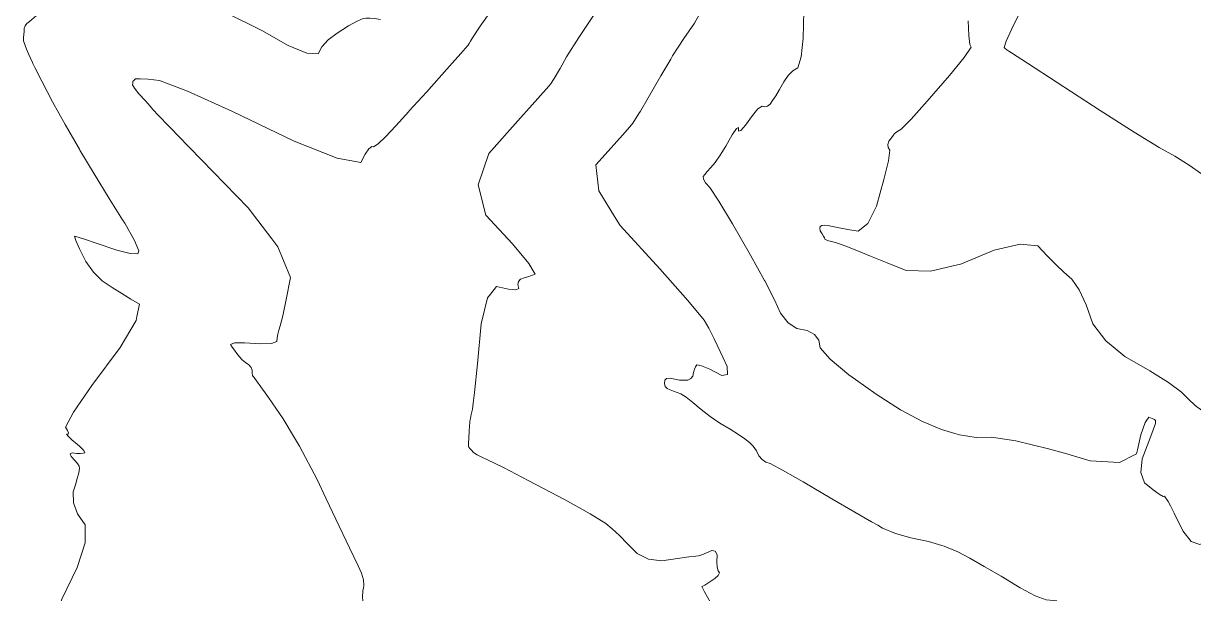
# Model space of a CAD drawing. Header units: inches. Extents: x 1337389 to 1347141, y 407035 to 414577.
# Drawn here: x 1341957 to 1343262, y 410020 to 410656 of the extents above; entities that cross this region are included whole.
import ezdxf

# ---------------------------------------------------------------- set-up
doc = ezdxf.new("R2010")
doc.units = ezdxf.units.IN
doc.header["$MEASUREMENT"] = 0
doc.layers.add('Topo', color=7, linetype='Continuous', lineweight=15, true_color=0x459900)

msp = doc.modelspace()

# ---------------------------------------------------------------- linework, layer by layer
at = {"layer": 'Topo'}
for p, q in [((1341970.1729, 410606.8619, 745), (1341967.9419, 410611.3461, 745)), ((1342159.17, 410571.7679, 750), (1342182.195, 410561.382, 750)), ((1342142.232, 410517.9292, 750), (1342141.57, 410518.6121, 750))]:
    msp.add_line(p, q, dxfattribs=at)
for points, elevation in [([(1342466.627, 410652.6609), (1342472.083, 410660.7459), (1342498.3061, 410699.013), (1342536.588, 410754.5622), (1342563.02, 410793.964), (1342577.601, 410817.219), (1342580.332, 410824.3271), (1342583.6249, 410831.5218), (1342585.0581, 410834.2272)], 750), ([(1342665.996, 410791.384), (1342662.6979, 410784.3381), (1342657.7861, 410772.4688), (1342651.8878, 410757.114), (1342639.6091, 410734.7662), (1342620.95, 410705.4251), (1342595.91, 410669.0921), (1342576.545, 410640.1651), (1342562.8538, 410618.6442), (1342555.466, 410605.636)], 755), ([(1342738.2201, 410728.1581), (1342735.2409, 410720.6099), (1342726.175, 410697.0081), (1342716.1978, 410675.5671), (1342705.3109, 410656.2878), (1342693.514, 410639.171), (1342681.006, 410619.5839), (1342678.823, 410615.9421)], 760), ([(1341963.114, 410621.9209), (1341960.6698, 410627.324), (1341957.401, 410636.6131), (1341957.654, 410640.1801), (1341957.9038, 410643.659), (1341958.1491, 410647.052), (1341958.39, 410650.3569), (1341959.468, 410653.3169), (1341961.3829, 410655.933), (1341964.136, 410658.203), (1341966.828, 410660.4209), (1341969.459, 410662.585), (1341972.0311, 410664.698), (1341974.3491, 410668.6178)], 745), ([(1342174.527, 410671.8471), (1342183.5231, 410667.7512), (1342223.2709, 410647.9341), (1342252.4611, 410631.204), (1342273.2979, 410622.5902), (1342285.783, 410622.093), (1342289.9141, 410629.714), (1342296.9659, 410637.4179), (1342306.9389, 410645.2049), (1342319.833, 410653.0762), (1342329.5009, 410658.4691), (1342335.9429, 410661.3851), (1342339.1598, 410661.8221), (1342343.4419, 410661.7759), (1342348.792, 410661.2451), (1342355.2079, 410660.23), (1342355.274, 410660.219)], 745), ([(1342827.371, 410669.2671), (1342826.568, 410639.5019), (1342824.227, 410618.521), (1342820.3499, 410606.3259), (1342814.936, 410602.9149), (1342809.7332, 410597.7689), (1342804.7412, 410590.886), (1342799.9611, 410582.267), (1342795.8579, 410575.2491), (1342792.4319, 410569.8301), (1342789.6819, 410566.012), (1342786.8212, 410563.7129), (1342783.8479, 410562.934), (1342780.7629, 410563.6751), (1342776.1039, 410560.4761), (1342769.8719, 410553.3379), (1342762.0659, 410542.2602), (1342756.8862, 410536.3319), (1342754.3339, 410535.5539), (1342754.4089, 410539.9258), (1342752.0761, 410538.6449), (1342747.3349, 410531.7108), (1342742.014, 410522.342)], 765), ([(1343270.3099, 410488.0522), (1343256.5409, 410497.9671), (1343240.8209, 410507.843), (1343223.1481, 410517.6821), (1343195.3591, 410534.67), (1343157.452, 410558.8068), (1343109.4279, 410590.095), (1343076.4481, 410611.556), (1343058.5119, 410623.1919), (1343055.62, 410625.0011), (1343053.3209, 410626.6011), (1343051.6149, 410627.9898), (1343050.5019, 410629.1681), (1343052.8471, 410636.2559), (1343058.6491, 410649.252), (1343067.9081, 410668.1581)], 775), ([(1342435.1091, 410611.4369), (1342444.738, 410622.2219), (1342452.6929, 410631.149), (1342453.2038, 410631.7531), (1342454.2458, 410633.39), (1342455.8181, 410636.0591), (1342457.92, 410639.761), (1342466.627, 410652.6609)], 750), ([(1342998.461, 410386.5152), (1342968.4469, 410379.566), (1342941.3751, 410380.1481), (1342919.937, 410388.886), (1342901.589, 410396.323), (1342886.333, 410402.4591), (1342874.166, 410407.2948), (1342864.8542, 410410.754), (1342858.3948, 410412.837), (1342854.791, 410413.5441), (1342852.2088, 410414.4119), (1342850.6491, 410415.4421), (1342850.1109, 410416.6329), (1342849.0878, 410418.5792), (1342847.58, 410421.2799), (1342845.5871, 410424.737), (1342844.85, 410427.4311), (1342845.3701, 410429.3632), (1342847.146, 410430.531), (1342850.047, 410430.9179), (1342854.0731, 410430.5221), (1342859.2253, 410429.3438), (1342866.5768, 410427.9111), (1342876.1301, 410426.2222), (1342887.8829, 410424.2789), (1342898.5338, 410432.877), (1342908.083, 410452.0161), (1342916.531, 410481.6969), (1342921.5459, 410502.5233), (1342923.129, 410514.4941), (1342921.2791, 410517.61), (1342920.9381, 410520.925), (1342922.1051, 410524.441), (1342924.78, 410528.1573), (1342926.648, 410530.7849), (1342927.707, 410532.3261), (1342927.958, 410532.7779), (1342929.3871, 410533.8749), (1342931.9949, 410535.6149), (1342935.7812, 410538.0001), (1342946.6542, 410549.1439), (1342964.616, 410569.048), (1342989.665, 410597.7099), (1343005.9709, 410617.8459), (1343013.535, 410629.4529), (1343012.3571, 410632.534), (1343011.2581, 410642.3249), (1343010.2389, 410658.8269)], 770), ([(1341967.9419, 410611.3461), (1341967.4611, 410612.313), (1341963.114, 410621.9209)], 745), ([(1342678.823, 410615.9421), (1342667.788, 410597.527), (1342653.859, 410573.0011), (1342645.128, 410558.1758)], 760), ([(1342018.6939, 410517.4949), (1342003.9371, 410543.2191), (1341989.932, 410568.55), (1341977.7741, 410591.581), (1341970.1729, 410606.8619)], 745), ([(1342386.9078, 410557.6659), (1342387.496, 410558.3111), (1342406.4919, 410579.4013), (1342429.337, 410604.973), (1342435.1091, 410611.4369)], 750), ([(1342555.466, 410605.636), (1342554.838, 410604.5301), (1342548.8451, 410594.3531), (1342544.875, 410588.1141), (1342542.9271, 410585.8111), (1342530.7892, 410572.1429), (1342524.44, 410565.0239)], 755), ([(1342106.653, 410554.637), (1342102.9593, 410558.4561), (1342101.7311, 410559.848), (1342098.5191, 410563.4878), (1342093.323, 410569.376), (1342086.142, 410577.5111), (1342081.4011, 410583.5759), (1342079.1009, 410587.5701), (1342079.241, 410589.4929), (1342079.3499, 410590.7881), (1342079.4271, 410591.454), (1342079.4718, 410591.492), (1342079.9849, 410591.9131), (1342080.9651, 410592.718), (1342082.412, 410593.9071), (1342087.5788, 410594.223), (1342096.466, 410593.666), (1342109.0737, 410592.2369), (1342140.423, 410580.2249), (1342159.17, 410571.7679)], 750), ([(1342182.195, 410561.382), (1342190.5129, 410557.6301), (1342259.3459, 410524.4541), (1342306.9361, 410505.4671), (1342333.2851, 410500.672), (1342338.3931, 410510.067), (1342342.4929, 410516.1061), (1342345.586, 410518.791), (1342347.6721, 410518.1191), (1342352.8279, 410521.714), (1342361.054, 410529.575), (1342372.35, 410541.702), (1342386.9078, 410557.6659)], 750), ([(1342524.44, 410565.0239), (1342508.4621, 410547.1101), (1342475.944, 410510.7109), (1342464.0881, 410475.711), (1342472.893, 410442.1091), (1342502.3611, 410409.9051), (1342520.673, 410387.963), (1342526.6462, 410378.2171)], 755), ([(1342141.57, 410518.6121), (1342121.057, 410539.746), (1342106.653, 410554.637)], 750), ([(1342645.128, 410558.1758), (1342643.4439, 410555.3169), (1342636.545, 410544.4738), (1342633.161, 410540.4728), (1342625.1761, 410531.3929), (1342612.5912, 410517.2359), (1342595.4061, 410498.0001), (1342598.6969, 410469.0599), (1342616.2109, 410440.581)], 760), ([(1342742.014, 410522.342), (1342740.1862, 410519.1231), (1342735.666, 410511.824)], 765), ([(1342020.3678, 410514.6102), (1342019.787, 410515.5901), (1342018.6939, 410517.4949)], 745), ([(1342067.968, 410436.8209), (1342052.9512, 410460.5741), (1342036.1249, 410488.0419), (1342020.3678, 410514.6102)], 745), ([(1342234.1641, 410415.4659), (1342207.8609, 410450.3751), (1342156.0241, 410503.7201), (1342142.232, 410517.9292)], 750), ([(1342735.666, 410511.824), (1342733.813, 410508.8308), (1342728.216, 410500.8349), (1342723.394, 410495.1349), (1342719.5631, 410490.6441), (1342716.721, 410487.3619), (1342714.869, 410485.2892), (1342715.224, 410482.169), (1342717.7851, 410478.0042), (1342722.5531, 410472.7929), (1342732.3719, 410457.7818)], 765), ([(1342732.3719, 410457.7818), (1342732.4731, 410457.6281), (1342747.544, 410432.5091), (1342767.767, 410397.436), (1342783.478, 410369.114), (1342783.6108, 410368.858)], 765), ([(1342083.918, 410329.021), (1342086.9708, 410342.6889), (1342077.2211, 410348.336), (1342067.0211, 410354.5719), (1342056.3709, 410361.397), (1342045.27, 410368.8109), (1342035.4923, 410378.47), (1342027.0359, 410390.373), (1342019.901, 410404.5211), (1342015.6832, 410413.8798), (1342014.3811, 410418.4512), (1342015.9949, 410418.2319), (1342024.3809, 410415.5822), (1342039.541, 410410.499), (1342061.473, 410402.983), (1342076.558, 410399.1211), (1342084.796, 410398.913), (1342086.1879, 410402.3568), (1342081.3439, 410413.7829), (1342070.2652, 410433.188), (1342067.968, 410436.8209)], 745), ([(1342616.2109, 410440.581), (1342622.462, 410430.415), (1342666.7031, 410382.065), (1342697.9148, 410346.8531), (1342716.0981, 410324.7779), (1342721.251, 410315.84), (1342727.2241, 410304.262), (1342734.015, 410290.0451), (1342736.925, 410283.5979)], 760), ([(1342220.0059, 410253.3539), (1342219.177, 410254.521), (1342213.337, 410262.4091), (1342212.908, 410262.3421), (1342212.6248, 410263.429), (1342212.4879, 410265.669), (1342212.4959, 410269.062), (1342211.2268, 410272.184), (1342208.6788, 410275.0371), (1342204.852, 410277.6201), (1342201.3388, 410280.599), (1342198.1409, 410283.973), (1342195.2573, 410287.7421), (1342192.6259, 410291.3141), (1342190.249, 410294.6881), (1342188.1249, 410297.8651), (1342192.673, 410299.5381), (1342203.8919, 410299.7081), (1342221.7831, 410298.3739), (1342233.7841, 410298.844), (1342239.896, 410301.1152), (1342240.118, 410305.1901), (1342240.832, 410309.4601), (1342242.038, 410313.9271), (1342243.7382, 410318.5891), (1342246.4551, 410329.8951), (1342250.1901, 410347.844), (1342254.9441, 410372.4369), (1342240.8338, 410406.614), (1342234.1641, 410415.4659)], 750), ([(1343171.805, 410295.057), (1343163.7492, 410301.7419), (1343149.4662, 410320.9961), (1343141.963, 410342.0251), (1343134.077, 410358.59), (1343125.8079, 410370.689), (1343117.1561, 410378.3231), (1343107.98, 410387.0381), (1343098.2801, 410396.835), (1343088.0563, 410407.7139), (1343068.4611, 410409.7241), (1343039.4932, 410402.865), (1343001.153, 410387.1379), (1342998.461, 410386.5152)], 770), ([(1342526.6462, 410378.2171), (1342527.83, 410376.285), (1342523.831, 410374.8688), (1342519.7681, 410373.4318), (1342515.642, 410371.9741), (1342511.4508, 410370.4941), (1342509.06, 410368.0721), (1342508.471, 410364.708), (1342509.6819, 410360.4022), (1342506.1499, 410358.608), (1342497.8749, 410359.326), (1342484.8582, 410362.556), (1342478.1351, 410354.032)], 755), ([(1342783.6108, 410368.858), (1342794.679, 410347.544), (1342801.369, 410332.7259), (1342809.6541, 410322.097), (1342819.5331, 410315.6578), (1342831.0059, 410313.4079), (1342839.16, 410309.0831), (1342843.9931, 410302.682), (1342845.507, 410294.2069), (1342856.6239, 410281.354), (1342877.345, 410264.124), (1342884.935, 410258.7161)], 765), ([(1342478.1351, 410354.032), (1342474.787, 410349.787), (1342467.6619, 410321.018), (1342463.4829, 410276.25), (1342460.2309, 410244.419), (1342458.7478, 410232.3822)], 755), ([(1342013.419, 410189.8228), (1342011.896, 410191.095), (1342007.1109, 410195.565), (1342005.5549, 410197.8139), (1342007.2288, 410197.841), (1342007.593, 410199.1399), (1342006.6491, 410201.7121), (1342004.395, 410205.555), (1342013.4022, 410222.3), (1342033.6681, 410251.946), (1342065.1951, 410294.4949), (1342082.9619, 410324.7421), (1342083.918, 410329.021)], 745), ([(1343305.2549, 410232.3691), (1343291.2279, 410224.72), (1343277.0881, 410220.7981), (1343270.2788, 410224.6629), (1343263.187, 410229.944), (1343255.811, 410236.64), (1343248.152, 410244.7509), (1343233.7658, 410255.3929), (1343212.6521, 410268.5641), (1343184.811, 410284.2651), (1343171.805, 410295.057)], 770), ([(1342736.925, 410283.5979), (1342741.6251, 410273.188), (1342742.2559, 410264.2692), (1342735.9061, 410263.2881), (1342722.5769, 410270.244), (1342713.2481, 410274.177), (1342707.9209, 410275.088), (1342706.595, 410272.9759), (1342705.4049, 410270.1869), (1342704.351, 410266.7209), (1342703.434, 410262.577), (1342701.3271, 410259.725), (1342698.0301, 410258.1642), (1342693.5419, 410257.896), (1342688.7161, 410258.1731), (1342683.5499, 410258.9941), (1342678.0439, 410260.3601), (1342674.2559, 410260.002), (1342672.1841, 410257.92), (1342671.8289, 410254.114), (1342672.737, 410251.0608), (1342674.909, 410248.7589), (1342678.3439, 410247.2099), (1342682.0201, 410245.7051), (1342685.9351, 410244.2442), (1342690.091, 410242.827), (1342695.972, 410239.168), (1342703.5789, 410233.2671), (1342712.9112, 410225.1239), (1342722.9262, 410217.4012), (1342733.6251, 410210.0992), (1342745.0061, 410203.2161), (1342754.2751, 410197.3511), (1342761.4331, 410192.5029), (1342766.4781, 410188.6728), (1342770.783, 410184.2479), (1342774.348, 410179.2281), (1342777.172, 410173.615), (1342780.6421, 410169.363), (1342784.758, 410166.4711), (1342789.5209, 410164.94), (1342803.4079, 410157.6261), (1342818.0659, 410149.2819)], 760), ([(1342259.639, 410193.714), (1342247.0851, 410214.883), (1342230.4261, 410238.679), (1342220.0059, 410253.3539)], 750), ([(1342884.935, 410258.7161), (1342907.669, 410242.5169), (1342935.0059, 410225.1089), (1342959.3559, 410211.9001), (1342980.7191, 410202.8909), (1342995.5101, 410198.522)], 765), ([(1342458.7478, 410232.3822), (1342457.903, 410225.5249), (1342456.5011, 410219.569), (1342455.5479, 410215.126), (1342455.0421, 410212.194), (1342454.984, 410210.7749), (1342454.744, 410207.1489), (1342454.3221, 410201.3149), (1342453.7169, 410193.2751), (1342453.46, 410187.6079), (1342453.5511, 410184.315), (1342453.9891, 410183.396), (1342455.0799, 410181.9329), (1342456.8252, 410179.9259), (1342459.2219, 410177.3749), (1342463.0101, 410174.752), (1342468.1863, 410172.056), (1342474.752, 410169.2881), (1342492.2911, 410160.5009), (1342520.8031, 410145.6959), (1342560.288, 410124.8739), (1342588.906, 410109.0111), (1342606.657, 410098.1082), (1342613.5414, 410092.1639), (1342621.6041, 410084.624), (1342630.845, 410075.489), (1342641.2648, 410064.7562), (1342654.0129, 410058.4371), (1342669.0868, 410056.5301), (1342686.4891, 410059.036), (1342699.0679, 410060.808), (1342706.8229, 410061.8459), (1342709.7548, 410062.1491), (1342713.6949, 410063.303), (1342718.6439, 410065.3071), (1342724.6001, 410068.1619), (1342728.5389, 410067.4789), (1342730.4608, 410063.256), (1342730.3649, 410055.495), (1342730.771, 410049.5699), (1342731.6802, 410045.4801), (1342733.0901, 410043.227), (1342731.829, 410040.302), (1342727.8971, 410036.7059), (1342721.295, 410032.4389), (1342716.683, 410029.5358), (1342714.0622, 410027.996), (1342713.432, 410027.8199), (1342716.483, 410021.893), (1342723.2151, 410010.214)], 755), ([(1343198.949, 410180.281), (1343202.9639, 410197.0011), (1343207.5761, 410210.62), (1343208.4019, 410211.8382)], 765), ([(1343208.4019, 410211.8382), (1343211.7288, 410216.7421), (1343215.422, 410215.3661), (1343217.9141, 410214.1831), (1343219.2051, 410213.1931), (1343219.296, 410212.3938), (1343219.297, 410211.547), (1343219.21, 410210.65), (1343219.0332, 410209.703), (1343216.5061, 410202.6751), (1343211.6289, 410189.566), (1343204.4029, 410170.3751), (1343202.7871, 410155.0052), (1343206.782, 410143.457), (1343216.3871, 410135.7301), (1343223.3222, 410130.715), (1343227.5841, 410128.4131), (1343229.1761, 410128.8219), (1343233.346, 410122.5251), (1343235.7912, 410117.816)], 765), ([(1342995.5101, 410198.522), (1343000.6909, 410196.9921), (1343019.2708, 410194.2041), (1343036.459, 410194.5261), (1343063.3819, 410190.287), (1343100.039, 410181.4881), (1343120.1652, 410175.6919)], 765), ([(1342015.732, 410142.5719), (1342016.719, 410145.7299), (1342019.0809, 410154.5288), (1342020.0052, 410159.964), (1342019.4911, 410162.0369), (1342017.7559, 410164.8969), (1342014.8018, 410168.544), (1342010.6271, 410172.9781), (1342009.567, 410175.757), (1342011.6201, 410176.88), (1342016.7869, 410176.3491), (1342020.8949, 410176.204), (1342023.9439, 410176.4479), (1342025.9341, 410177.0789), (1342024.5891, 410179.7311), (1342019.9099, 410184.4032), (1342013.419, 410189.8228)], 745), ([(1342295.018, 410125.5601), (1342284.736, 410147.1049), (1342265.1881, 410184.3581), (1342259.639, 410193.714)], 750), ([(1343120.1652, 410175.6919), (1343146.4299, 410168.1278), (1343179.0479, 410166.2609), (1343196.3049, 410175.074)], 765), ([(1343196.3049, 410175.074), (1343197.8932, 410175.885), (1343198.949, 410180.281)], 765), ([(1342818.0659, 410149.2819), (1342826.4169, 410144.529), (1342858.551, 410125.6481), (1342884, 410110.787), (1342902.765, 410099.9458), (1342909.555, 410096.1121)], 760), ([(1341990.6981, 409983.133), (1341991.0779, 409988.6681), (1342000.2251, 410013.838), (1342017.474, 410048.9431), (1342026.1278, 410076.497), (1342026.1881, 410096.5008), (1342017.654, 410108.954), (1342013.2311, 410121.31), (1342012.9192, 410133.5688), (1342015.732, 410142.5719)], 745), ([(1342336.4951, 410026.524), (1342336.9338, 410028.6529), (1342336.4591, 410035.2412), (1342334.3209, 410042.657), (1342330.5191, 410050.8991), (1342320.988, 410071.054), (1342305.727, 410103.1231), (1342295.018, 410125.5601)], 750), ([(1343235.7912, 410117.816), (1343240.097, 410109.5211), (1343249.427, 410089.8111), (1343258.8711, 410078.2041), (1343268.428, 410074.701), (1343278.1, 410079.3011), (1343282.589, 410083.0281)], 765), ([(1342909.555, 410096.1121), (1342914.846, 410093.125), (1342929.411, 410087.1888), (1342946.461, 410082.1391), (1342965.995, 410077.9739), (1342980.9019, 410073.5678)], 760), ([(1342980.9019, 410073.5678), (1342983.4881, 410072.8039), (1342998.942, 410066.629), (1343012.3561, 410059.45), (1343028.3599, 410050.3441), (1343046.955, 410039.312), (1343068.1389, 410026.3531), (1343084.9759, 410017.5541), (1343097.4668, 410012.9141), (1343105.61, 410012.4319), (1343109.1269, 410011.8701)], 760), ([(1342326.241, 409946.286), (1342327.2268, 409946.0761), (1342331.136, 409948.4561), (1342337.4139, 409953.5459), (1342346.062, 409961.3439), (1342351.4079, 409968.1033), (1342353.4511, 409973.8212), (1342352.1931, 409978.4989), (1342350.01, 409982.4931), (1342346.9041, 409985.8029), (1342342.8732, 409988.429), (1342339.7099, 409993.0768), (1342337.4139, 409999.747), (1342335.987, 410008.439), (1342335.431, 410016.154), (1342335.747, 410022.8919), (1342336.4951, 410026.524)], 750)]:
    msp.add_lwpolyline(points, dxfattribs=dict(at, elevation=elevation))

doc.saveas('drawing.dxf')
